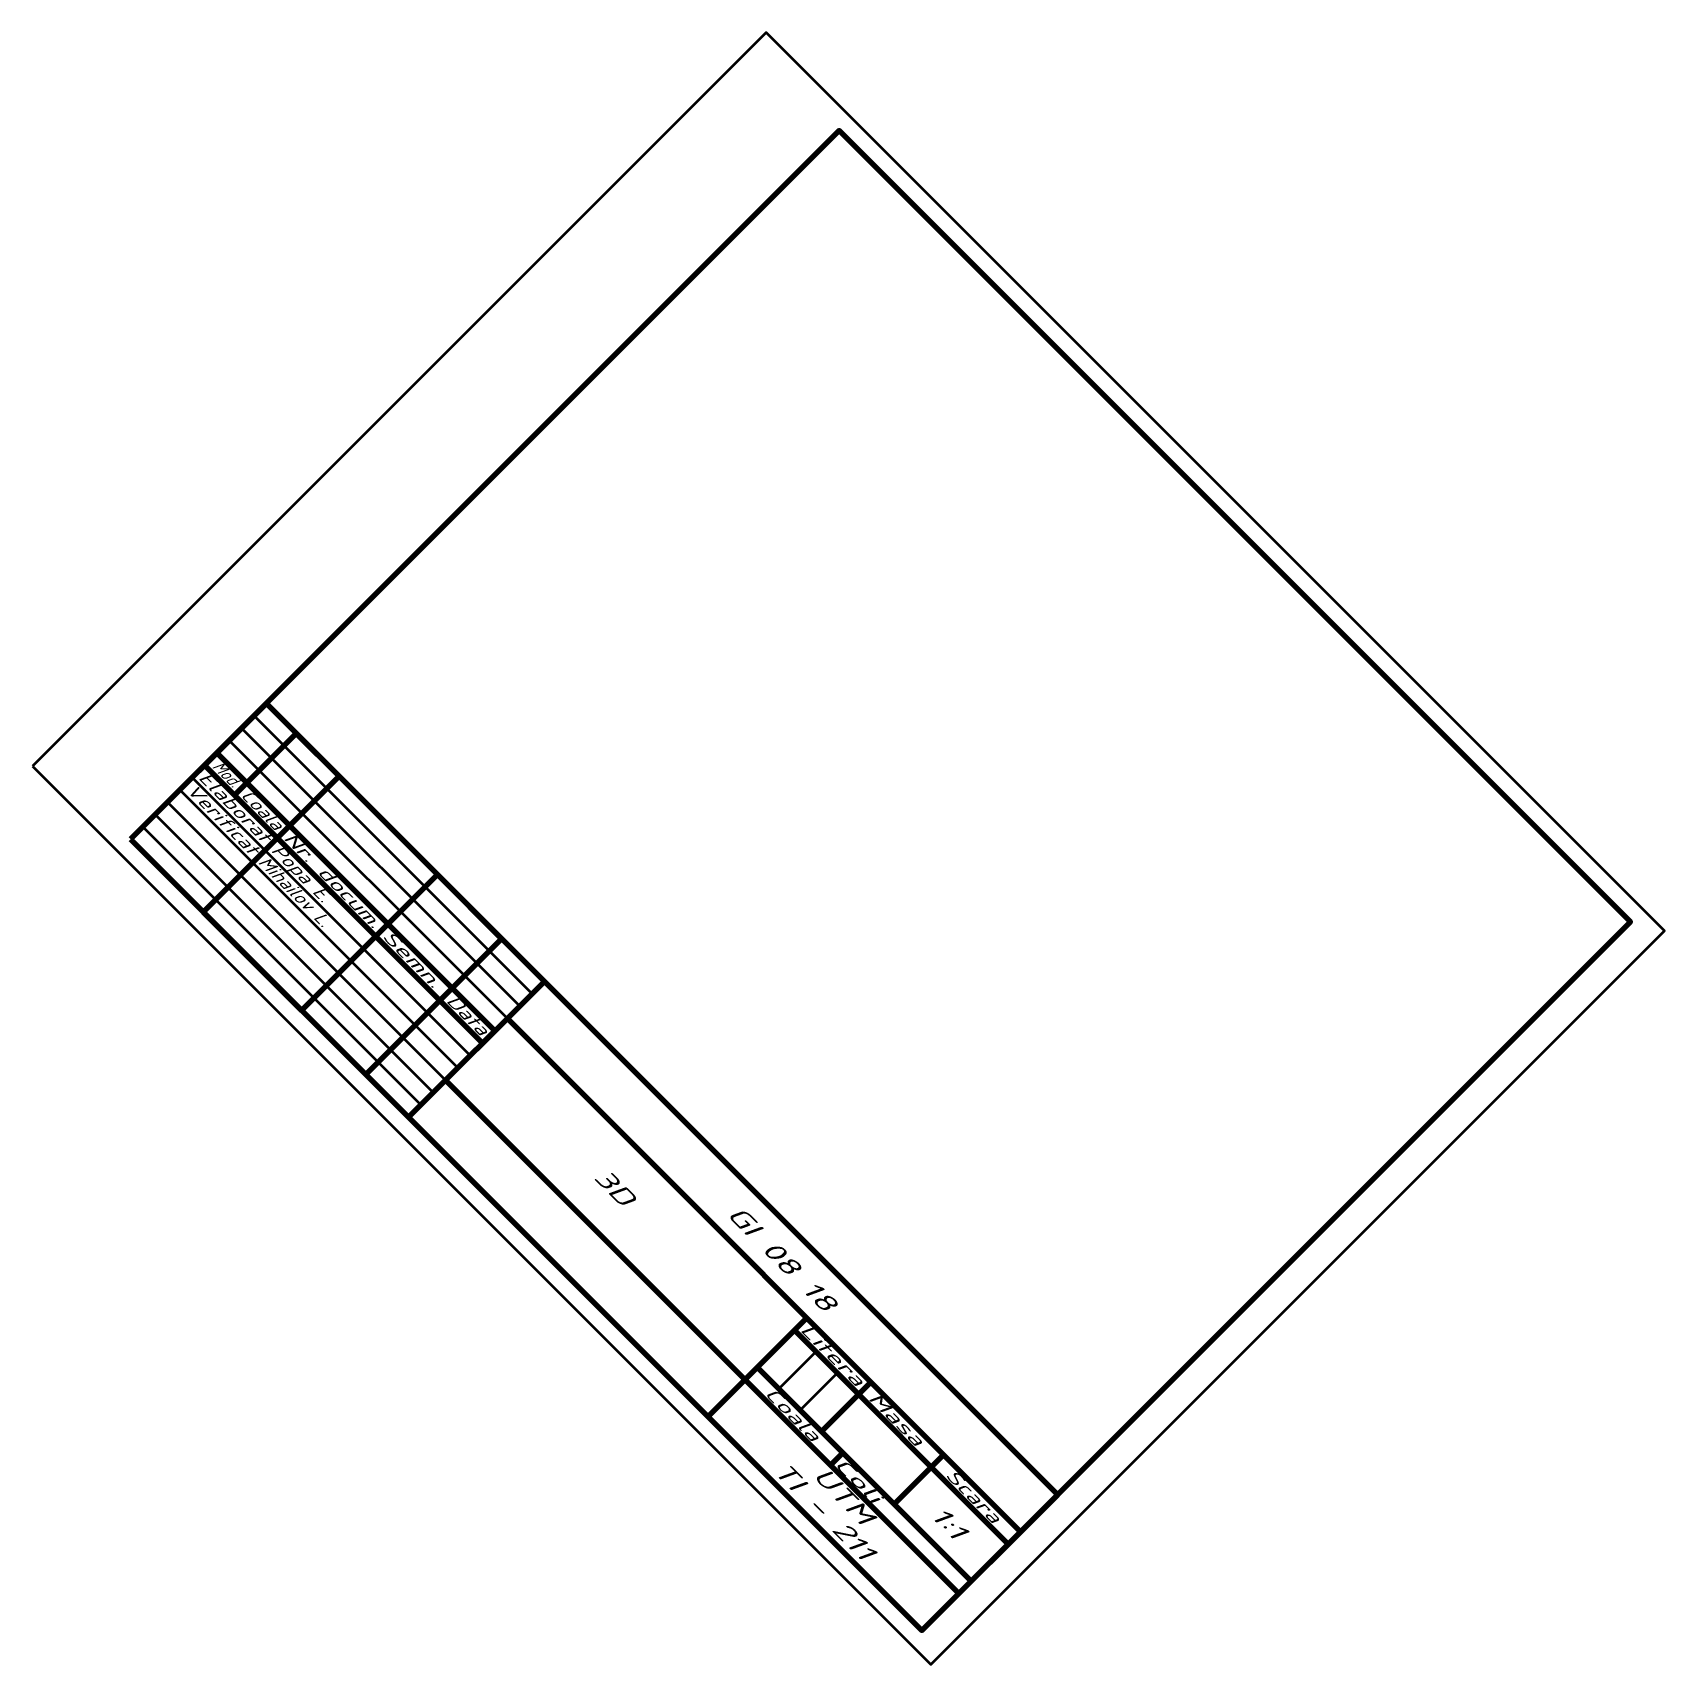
# Model space of a CAD drawing. Header units: millimetres. Extents: x 0 to 270, y -148 to 121.
import ezdxf
from ezdxf.enums import TextEntityAlignment as Align

# ---------------------------------------------------------------- set-up
doc = ezdxf.new("R2010")
doc.units = ezdxf.units.MM
for name, color, linetype, lineweight in [('Contur', 50, 'Continuous', 70), ('Subtire', 211, 'Continuous', 35), ('Text3.5', 241, 'Continuous', 35), ('Text5', 241, 'Continuous', 50), ('Text7', 241, 'Continuous', 70)]:
    doc.layers.add(name, color=color, linetype=linetype, lineweight=lineweight)
doc.styles.get("Standard").update_dxf_attribs({"font": 'isocp.shx', "oblique": 15})

msp = doc.modelspace()

# ---------------------------------------------------------------- linework, layer by layer
at = {"layer": 'Contur', "extrusion": (-0.57735, -0.57735, 0.57735)}
for p, q in [((33.38, -4.8, 28.58), (43.59, 5.4, 48.99)), ((43.59, 5.4, 48.99), (50.66, -1.67, 48.99)), ((43.59, 5.4, 48.99), (50.66, -1.67, 48.99)), ((28.43, 0.15, 28.58), (74.39, -45.82, 28.58)), ((76.43, -43.77, 32.66), (30.47, 2.19, 32.66)), ((50.66, -1.67, 48.99), (28.2, -24.12, 4.08)), ((44.47, -40.39, 4.08), (66.92, -17.93, 48.99)), ((66.92, -17.93, 48.99), (77.53, -28.54, 48.99)), ((28.2, -24.12, 4.08), (44.47, -40.39, 4.08)), ((28.2, -24.12, 4.08), (44.47, -40.39, 4.08)), ((77.53, -28.54, 48.99), (55.07, -50.99, 4.08)), ((62.15, -58.06, 4.08), (84.6, -35.61, 48.99)), ((78.48, -41.73, 36.74), (68.27, -51.94, 16.33)), ((163.33, -126.59, 36.74), (78.48, -41.73, 36.74)), ((74.39, -45.82, 28.58), (76.43, -43.77, 32.66)), ((55.07, -50.99, 4.08), (62.15, -58.06, 4.08)), ((68.27, -51.94, 16.33), (153.12, -136.79, 16.33)), ((111.64, -107.56, 4.08), (127.97, -91.23, 36.74)), ((127.97, -91.23, 36.74), (125.93, -93.27, 32.66)), ((125.93, -93.27, 32.66), (161.29, -128.63, 32.66)), ((155.16, -134.75, 20.41), (119.81, -99.4, 20.41)), ((138.58, -101.84, 36.74), (130.41, -110, 20.41)), ((130.41, -110, 20.41), (142.44, -122.02, 20.41)), ((133.95, -113.54, 20.41), (131.91, -115.58, 16.33)), ((142.44, -122.02, 20.41), (150.6, -113.86, 36.74)), ((153.12, -136.79, 16.33), (155.16, -134.75, 20.41))]:
    msp.add_line(p, q, dxfattribs=at)
for points in [[(20, 5), (205, 5), (205, 292), (20, 292)], [(20, 5), (205, 5), (205, 60), (20, 60)]]:
    msp.add_lwpolyline(points, close=True, dxfattribs=at)
at = {"layer": 'Subtire', "extrusion": (-0.57735, -0.57735, 0.57735)}
for p, q in [((82.56, -37.65, 44.91), (36.6, 8.31, 44.91)), ((32.51, 4.23, 36.74), (34.55, 6.27, 40.82)), ((34.55, 6.27, 40.82), (80.52, -39.69, 40.82)), ((78.48, -41.73, 36.74), (32.51, 4.23, 36.74)), ((24.35, -3.94, 20.41), (26.39, -1.89, 24.49)), ((26.39, -1.89, 24.49), (72.35, -47.86, 24.49)), ((70.31, -49.9, 20.41), (24.35, -3.94, 20.41)), ((20.27, -8.02, 12.25), (22.31, -5.98, 16.33)), ((66.23, -53.98, 12.25), (20.27, -8.02, 12.25)), ((22.31, -5.98, 16.33), (68.27, -51.94, 16.33)), ((18.22, -10.06, 8.16), (64.19, -56.02, 8.16)), ((28.2, -24.12, 4.08), (44.47, -40.39, 4.08)), ((80.52, -39.69, 40.82), (82.56, -37.65, 44.91)), ((55.07, -50.99, 4.08), (62.15, -58.06, 4.08)), ((68.27, -51.94, 16.33), (70.31, -49.9, 20.41)), ((64.19, -56.02, 8.16), (66.23, -53.98, 12.25)), ((129.47, -96.81, 32.66), (123.34, -102.93, 20.41)), ((126.88, -106.47, 20.41), (133, -100.34, 32.66)), ((123.34, -102.93, 20.41), (126.88, -106.47, 20.41)), ((153.12, -136.79, 16.33), (155.16, -134.75, 20.41))]:
    msp.add_line(p, q, dxfattribs=at)
msp.add_lwpolyline([(0, 0), (210, 0), (210, 297), (0, 297)], close=True, dxfattribs=at)

# ---------------------------------------------------------------- texts
at = {"layer": 'Text3.5', "extrusion": (-0.57735, -0.57735, 0.57735), "oblique": 15}
for s, width, p, p2 in [('Mod.', 0.58309, (21, 36), (26, 36)), ('Elaborat', 0.884215, (20.68, 30.95), (36, 30.95)), ('Verificat', 0.849876, (20.68, 25.95), (36, 25.95)), ('Coala', 0.770148, (27.68, 35.95), (36, 35.95)), ('Popa E.', 0.848126, (37.68, 30.95), (50, 30.95)), ('Nr. docum.', 1.041222, (37.68, 35.95), (59, 35.95)), ('Mihailov L.', 0.735607, (37.54, 25.95), (52.86, 25.95)), ('Semn.', 1.079728, (60.72, 35.99), (73, 35.99)), ('Data', 0.884828, (75.72, 35.99), (84.04, 35.99)), ('Coala', 1.060745, (158.83, 20.91), (170.28, 20.91)), ('Masa', 1.133267, (171.49, 40.93), (182.95, 40.93)), ('Coli', 1.393517, (175.2, 20.74), (184.71, 20.74))]:
    msp.add_text(s, height=3.5, dxfattribs=dict(at, width=width)).set_placement(p, p2, align=Align.FIT)
for s, width, p, p2 in [('Litera', 1.102948, (155.54, 41.02), (169, 41.02)), ('Scara', 0.996188, (189.49, 40.93), (200.95, 40.93))]:
    msp.add_text(s, height=3.5, rotation=360, dxfattribs=dict(at, width=width)).set_placement(p, p2, align=Align.FIT)
at = {"layer": 'Text5', "extrusion": (-0.57735, -0.57735, 0.57735), "oblique": 15}
for s, p in [('TI - 211', (179.45, 9.42)), ('UTM', (179.92, 16.47)), ('1:1', (195.43, 32.25))]:
    msp.add_text(s, height=5, dxfattribs=at).set_placement(p, align=Align.MIDDLE)
at = {"layer": 'Text7', "extrusion": (-0.57735, -0.57735, 0.57735), "oblique": 15}
for s, p in [('3D', (117.13, 32.51)), ('GI 08 18', (145, 52))]:
    msp.add_text(s, height=5, dxfattribs=at).set_placement(p, align=Align.MIDDLE)

doc.saveas('drawing.dxf')
